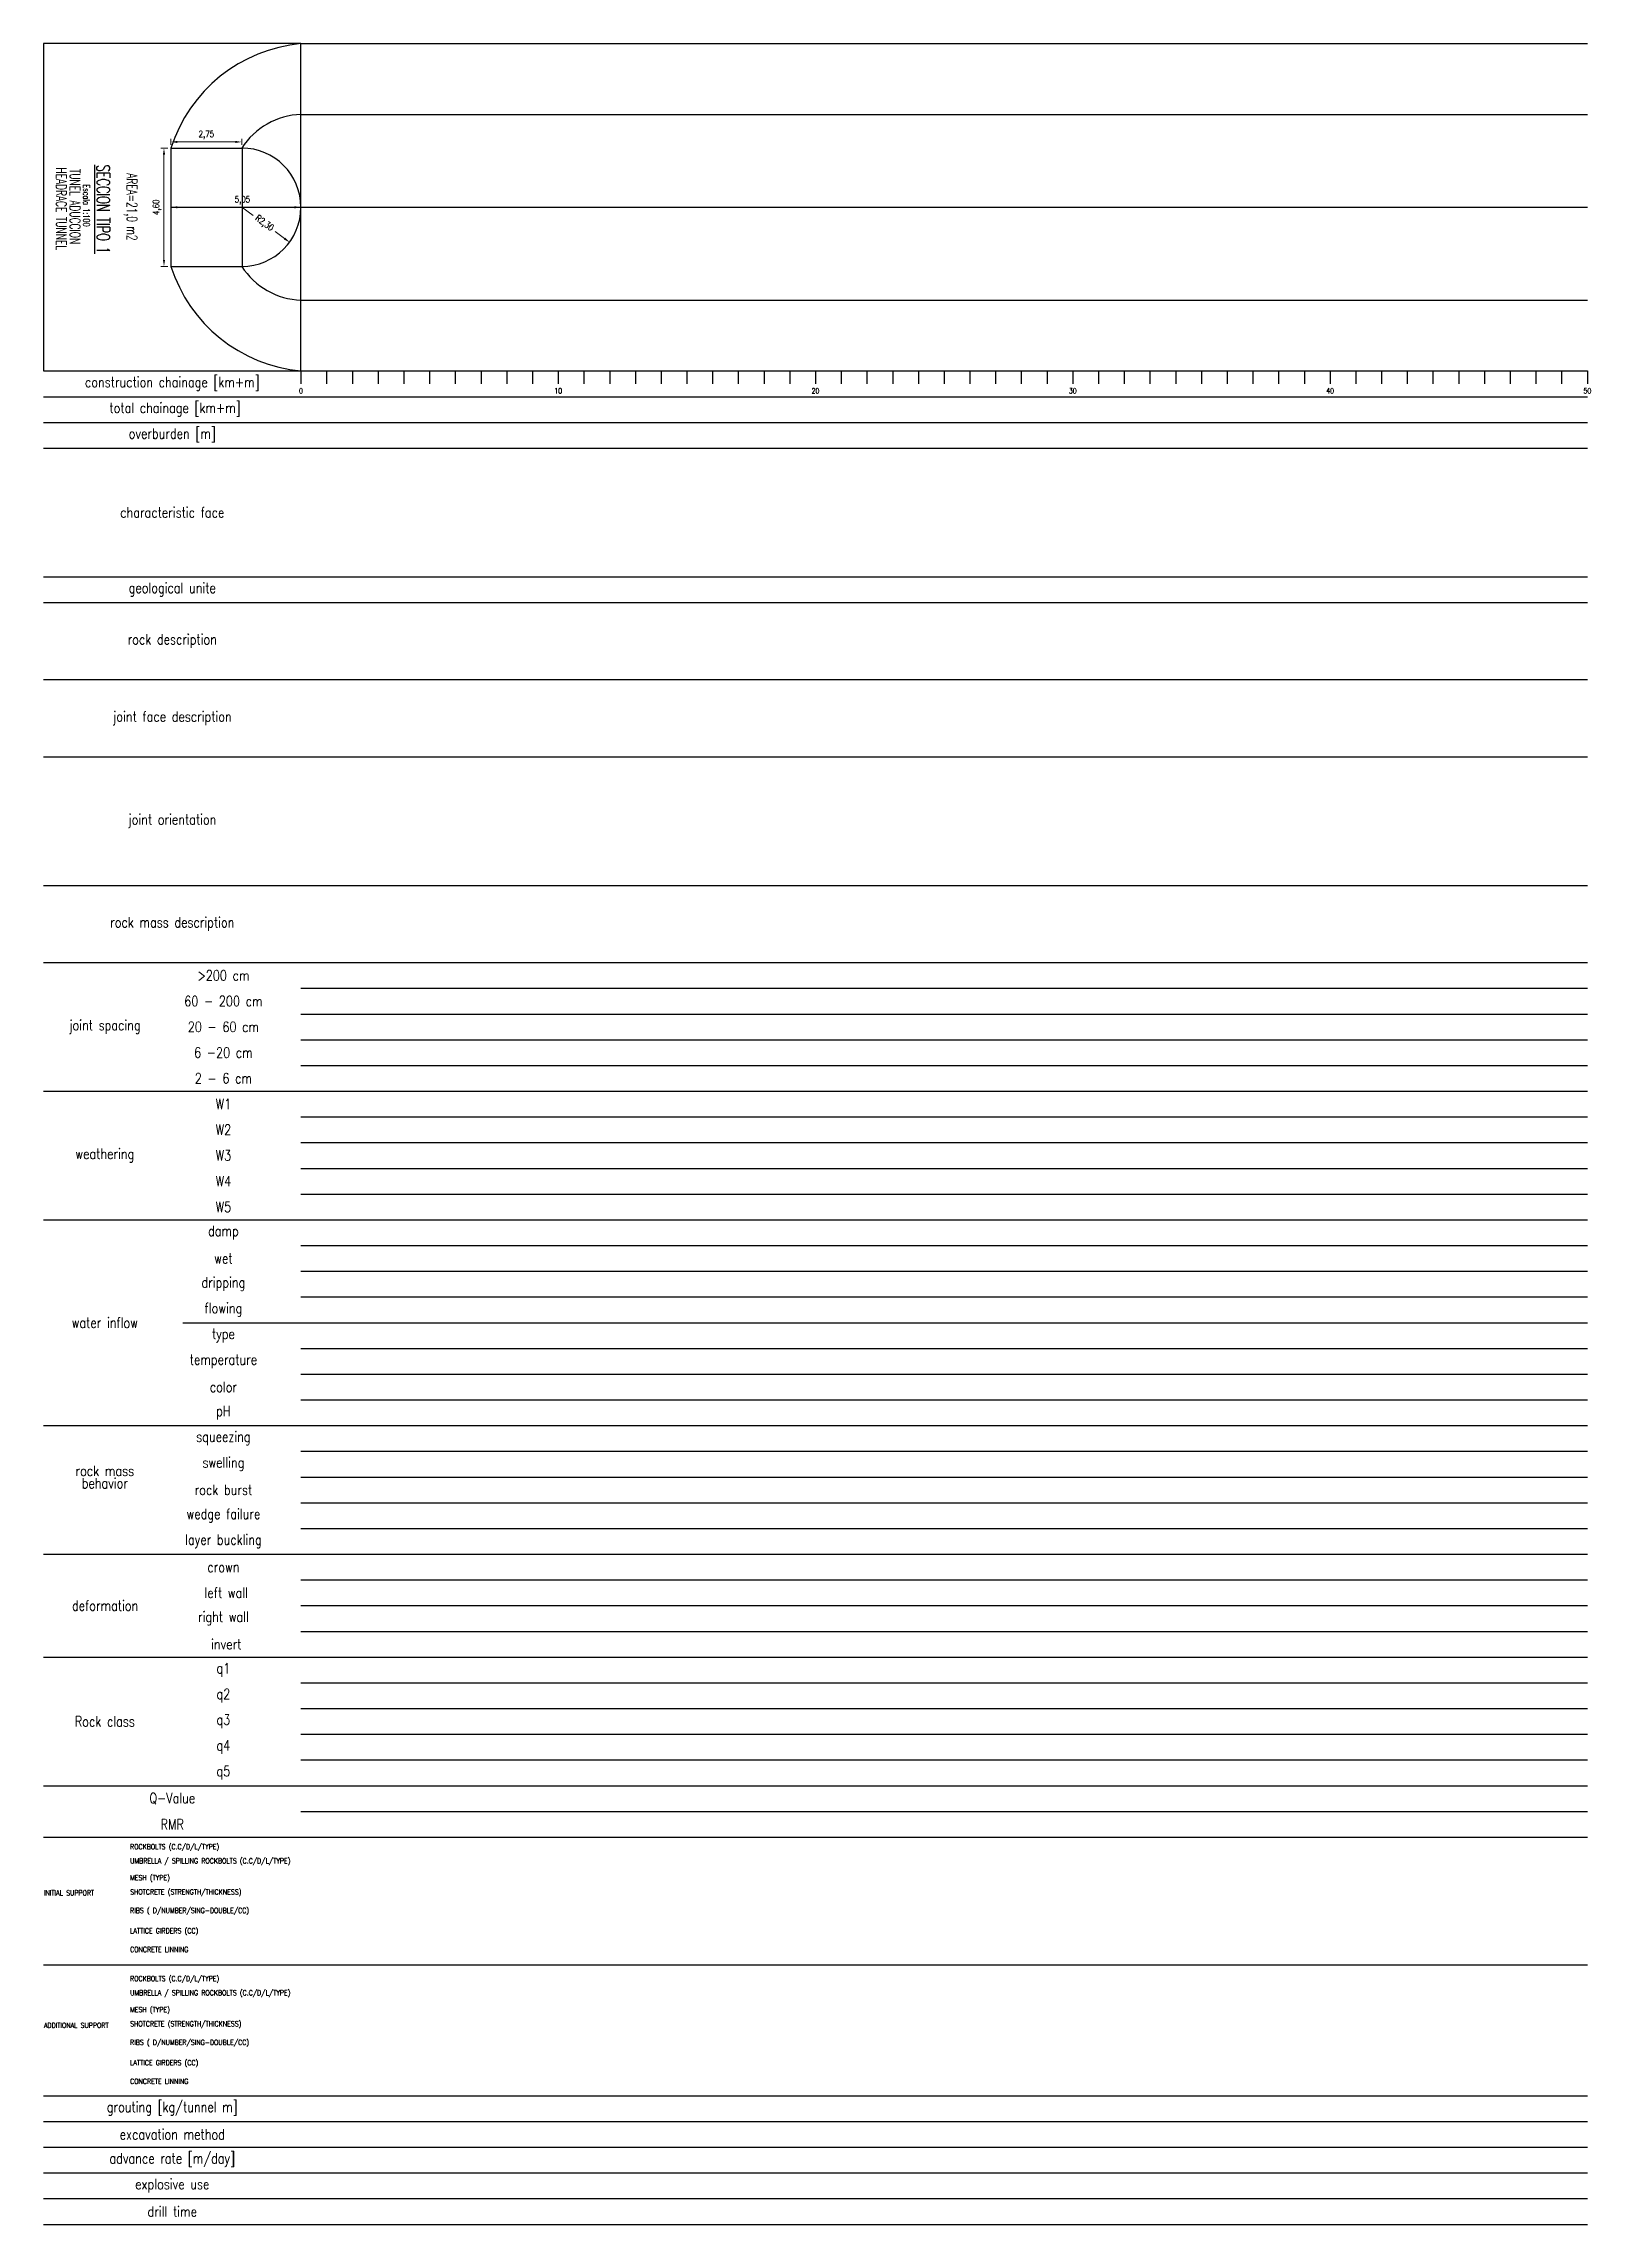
# Model space of a CAD drawing. Header units: millimetres. Extents: x -10 to 50.1, y -78.4 to 6.4.
import ezdxf
from ezdxf.enums import TextEntityAlignment as Align

# ---------------------------------------------------------------- set-up
doc = ezdxf.new("R2010")
doc.units = ezdxf.units.MM
doc.layers.get('Defpoints').update_dxf_attribs({"lineweight": 0})
doc.styles.add('CADE100 (2.5x2.0)', font='ROMANS.shx', dxfattribs={"width": 0.8, "height": 0.25})
doc.styles.add('CADE100 (4.0x3.2)', font='ROMANS.shx', dxfattribs={"width": 0.8, "height": 0.4})
doc.styles.add('CADE100 (5.0x4.0)', font='ROMANS.shx', dxfattribs={"width": 0.8, "height": 0.5})
doc.styles.add('Style-ROMANS', font='ROMANS.shx')
doc.dimstyles.new('Cade-100', dxfattribs={"dimtxt": 0.25, "dimasz": 0.25, "dimexe": 0.125, "dimexo": 0.125, "dimgap": 0.125, "dimtad": 1, "dimzin": 11, "dimdsep": 46, "dimtxsty": 'Style-ROMANS', "dimcen": 0.09, "dimclrd": 9, "dimclre": 9, "dimclrt": 2, "dimadec": 0, "dimazin": 3, "dimtfac": 1, "dimtmove": 0, "dimatfit": 3, "dimfxl": 1, "dimfrac": 2, "dimtzin": 11, "dimlwd": 0, "dimlwe": 0, "dimarcsym": 0})

# ---------------------------------------------------------------- blocks, each defined once
blk = doc.blocks.new('*D1')
at = {"color": 9, "lineweight": 0, "transparency": 16777216}
for p, q in [((-5.05, 2.425), (-5.05, 2.665)), ((-2.3, 2.425), (-2.3, 2.665)), ((-4.8, 2.54), (-2.55, 2.54))]:
    blk.add_line(p, q, dxfattribs=at)
at = {"color": 9, "transparency": 16777216}
for points in [[(-4.8, 2.582), (-4.8, 2.498), (-5.05, 2.54)], [(-2.55, 2.582), (-2.55, 2.498), (-2.3, 2.54)]]:
    blk.add_solid(points, dxfattribs=at)
at = {"layer": 'Defpoints', "color": 0, "transparency": 16777216}
for p in [(-5.05, 2.3), (-2.3, 2.54), (-2.3, 2.3)]:
    blk.add_point(p, dxfattribs=at)
at = {"color": 2, "transparency": 16777216, "insert": (-3.675, 2.814), "char_height": 0.25, "attachment_point": 5, "style": 'Style-ROMANS'}
blk.add_mtext('\\W0.800000x;2,75', dxfattribs=at)
blk = doc.blocks.new('*D2')
at = {"color": 9, "lineweight": 0, "transparency": 16777216}
for p, q in [((-5.175, 2.3), (-5.447, 2.3)), ((-5.322, 2.05), (-5.322, -2.05)), ((-5.175, -2.3), (-5.447, -2.3))]:
    blk.add_line(p, q, dxfattribs=at)
at = {"color": 9, "transparency": 16777216}
for points in [[(-5.363, 2.05), (-5.28, 2.05), (-5.322, 2.3)], [(-5.363, -2.05), (-5.28, -2.05), (-5.322, -2.3)]]:
    blk.add_solid(points, dxfattribs=at)
at = {"layer": 'Defpoints', "color": 0, "transparency": 16777216}
for p in [(-5.05, 2.3), (-5.322, -2.3), (-5.05, -2.3)]:
    blk.add_point(p, dxfattribs=at)
at = {"color": 2, "transparency": 16777216, "insert": (-5.595, 0), "char_height": 0.25, "attachment_point": 5, "rotation": 90, "style": 'Style-ROMANS'}
blk.add_mtext('\\W0.800000x;4,60', dxfattribs=at)
blk = doc.blocks.new('*D3')
at = {"color": 9, "lineweight": 0, "transparency": 16777216}
for p, q in [((-5.05, -1.574), (-5.05, 0.125)), ((-0.25, 0), (-4.8, 0))]:
    blk.add_line(p, q, dxfattribs=at)
at = {"color": 9, "transparency": 16777216}
for points in [[(-4.8, 0.042), (-4.8, -0.042), (-5.05, 0)], [(-0.25, 0.042), (-0.25, -0.042), (0, 0)]]:
    blk.add_solid(points, dxfattribs=at)
at = {"layer": 'Defpoints', "color": 0, "transparency": 16777216}
for p in [(-5.05, 0), (0, 0), (-5.05, -1.699)]:
    blk.add_point(p, dxfattribs=at)
at = {"color": 2, "transparency": 16777216, "insert": (-2.272, 0.274), "char_height": 0.25, "attachment_point": 5, "style": 'Style-ROMANS'}
blk.add_mtext('\\W0.800000x;5,05', dxfattribs=at)
blk = doc.blocks.new('*D4')
at = {"color": 9, "lineweight": 0, "transparency": 16777216}
for p, q in [((-2.29, 0), (-1.852, -0.322)), ((-0.637, -1.213), (-1.005, -0.943))]:
    blk.add_line(p, q, dxfattribs=at)
at = {"color": 9, "transparency": 16777216}
blk.add_solid([(-0.613, -1.18), (-0.662, -1.247), (-0.436, -1.361)], dxfattribs=at)
at = {"layer": 'Defpoints', "color": 0, "transparency": 16777216}
for p in [(-2.29, 0), (-0.436, -1.361)]:
    blk.add_point(p, dxfattribs=at)
at = {"color": 2, "transparency": 16777216, "insert": (-1.428, -0.633), "char_height": 0.25, "attachment_point": 5, "rotation": 323.71847, "style": 'Style-ROMANS'}
blk.add_mtext('\\W0.800000x;R2,30', dxfattribs=at)

msp = doc.modelspace()

# ---------------------------------------------------------------- linework, layer by layer
at = {"color": 7}
for p, q in [((0, 3.613), (0, 6.363)), ((0, 6.363), (50, 6.363)), ((0, 0), (0, 3.613)), ((0, 3.613), (50, 3.613)), ((-5.05, 2.3), (-2.3, 2.3)), ((-2.272, -2.3), (-2.272, 2.3)), ((-5.05, 0), (0, 0)), ((0, -3.613), (0, 0)), ((0, 0), (50, 0)), ((-5.05, -2.3), (-2.3, -2.3)), ((0, -6.363), (0, -3.613)), ((0, -3.613), (50, -3.613)), ((0, -6.363), (0, -6.363)), ((0, -6.363), (50, -6.363)), ((0, -6.363), (0, -6.863)), ((1, -6.363), (1, -6.863)), ((2, -6.363), (2, -6.863)), ((3, -6.363), (3, -6.863)), ((4, -6.363), (4, -6.863)), ((5, -6.363), (5, -6.863)), ((6, -6.363), (6, -6.863)), ((7, -6.363), (7, -6.863)), ((8, -6.363), (8, -6.863)), ((9, -6.363), (9, -6.863)), ((10, -6.363), (10, -6.863)), ((11, -6.363), (11, -6.863)), ((12, -6.363), (12, -6.863)), ((13, -6.363), (13, -6.863)), ((14, -6.363), (14, -6.863)), ((15, -6.363), (15, -6.863)), ((16, -6.363), (16, -6.863)), ((17, -6.363), (17, -6.863)), ((18, -6.363), (18, -6.863)), ((19, -6.363), (19, -6.863)), ((20, -6.363), (20, -6.863)), ((21, -6.363), (21, -6.863)), ((22, -6.363), (22, -6.863)), ((23, -6.363), (23, -6.863)), ((24, -6.363), (24, -6.863)), ((25, -6.363), (25, -6.863)), ((26, -6.363), (26, -6.863)), ((27, -6.363), (27, -6.863)), ((28, -6.363), (28, -6.863)), ((29, -6.363), (29, -6.863)), ((30, -6.363), (30, -6.863)), ((31, -6.363), (31, -6.863)), ((32, -6.363), (32, -6.863)), ((33, -6.363), (33, -6.863)), ((34, -6.363), (34, -6.863)), ((35, -6.363), (35, -6.863)), ((36, -6.363), (36, -6.863)), ((37, -6.363), (37, -6.863)), ((38, -6.363), (38, -6.863)), ((39, -6.363), (39, -6.863)), ((40, -6.363), (40, -6.863)), ((41, -6.363), (41, -6.863)), ((42, -6.363), (42, -6.863)), ((43, -6.363), (43, -6.863)), ((44, -6.363), (44, -6.863)), ((45, -6.363), (45, -6.863)), ((46, -6.363), (46, -6.863)), ((47, -6.363), (47, -6.863)), ((48, -6.363), (48, -6.863)), ((49, -6.363), (49, -6.863)), ((50, -6.363), (50, -6.863)), ((-10, -7.363), (50, -7.363)), ((-10, -8.363), (50, -8.363)), ((-10, -9.363), (50, -9.363)), ((-10, -14.363), (50, -14.363)), ((-10, -15.363), (50, -15.363)), ((0, -15.363), (50, -15.363)), ((-10, -18.363), (50, -18.363)), ((-10, -21.363), (50, -21.363)), ((-10, -26.363), (50, -26.363)), ((-10, -29.363), (50, -29.363)), ((0, -30.363), (50, -30.363)), ((0, -31.363), (50, -31.363)), ((0, -32.363), (50, -32.363)), ((0, -33.363), (50, -33.363)), ((-10, -34.363), (50, -34.363)), ((0, -35.363), (50, -35.363)), ((0, -36.363), (50, -36.363)), ((0, -37.363), (50, -37.363)), ((0, -38.363), (50, -38.363)), ((-10, -39.363), (50, -39.363)), ((0, -40.363), (50, -40.363)), ((0, -41.363), (50, -41.363)), ((0, -42.363), (50, -42.363)), ((-4.59, -43.363), (50, -43.363)), ((0, -44.363), (50, -44.363)), ((0, -45.363), (50, -45.363)), ((0, -46.363), (50, -46.363)), ((-10, -47.363), (50, -47.363)), ((0, -48.363), (50, -48.363)), ((0, -49.363), (50, -49.363)), ((0, -50.363), (50, -50.363)), ((0, -51.363), (50, -51.363)), ((-10, -52.363), (50, -52.363)), ((0, -53.363), (50, -53.363)), ((0, -54.363), (50, -54.363)), ((0, -55.363), (50, -55.363)), ((-10, -56.363), (50, -56.363)), ((0, -57.363), (50, -57.363)), ((0, -58.363), (50, -58.363)), ((0, -59.363), (50, -59.363)), ((0, -60.363), (50, -60.363)), ((-10, -61.363), (50, -61.363)), ((0, -61.363), (50, -61.363)), ((0, -62.363), (50, -62.363)), ((0, -62.363), (50, -62.363)), ((-10, -63.363), (50, -63.363)), ((0, -63.363), (50, -63.363)), ((0, -63.363), (50, -63.363)), ((0, -63.363), (50, -63.363)), ((-10, -68.322), (50, -68.322)), ((-10, -73.418), (50, -73.418)), ((-10, -74.418), (50, -74.418)), ((-10, -75.418), (50, -75.418)), ((-10, -76.418), (50, -76.418)), ((-10, -77.418), (50, -77.418)), ((-10, -78.418), (50, -78.418))]:
    msp.add_line(p, q, dxfattribs=at)
msp.add_lwpolyline([(0, 6.363), (-10, 6.363), (-10, -6.363), (0, -6.363)], close=True, dxfattribs=at)
at = {"color": 7, "flags": 128}
msp.add_lwpolyline([(-5.05, 2.3), (-5.05, -2.3)], dxfattribs=at)
at = {"color": 7}
for centre, radius, start, end in [((0.542, 0.519), 5.869, 95.30151, 162.33651), ((0.117, 0.737), 2.878, 92.32626, 147.1152), ((-2.3, 0), 2.3, 270, 90), ((0.542, -0.519), 5.869, 197.66349, 264.69849), ((0.117, -0.737), 2.878, 212.8848, 267.67374)]:
    msp.add_arc(centre, radius, start, end, dxfattribs=at)

# ---------------------------------------------------------------- texts
at = {"color": 7, "linetype": 'Continuous', "lineweight": 0, "style": 'Style-ROMANS', "width": 0.8}
for s, p in [('ROCKBOLTS (C.C/D/L/TYPE)', (-6.639, -63.635)), ('UMBRELLA / SPILLING ROCKBOLTS (C.C/D/L/TYPE)', (-6.639, -64.186)), ('MESH (TYPE)', (-6.639, -64.841)), ('INITIAL SUPPORT', (-9.987, -65.429)), ('SHOTCRETE (STRENGTH/THICKNESS)', (-6.639, -65.393)), ('RIBS ( D/NUMBER/SING-DOUBLE/CC)', (-6.639, -66.114)), ('LATTICE GIRDERS (CC)', (-6.639, -66.905)), ('CONCRETE LINNING', (-6.639, -67.629)), ('ROCKBOLTS (C.C/D/L/TYPE)', (-6.639, -68.763)), ('UMBRELLA / SPILLING ROCKBOLTS (C.C/D/L/TYPE)', (-6.639, -69.314)), ('MESH (TYPE)', (-6.639, -69.969)), ('ADDITIONAL SUPPORT', (-9.989, -70.58)), ('SHOTCRETE (STRENGTH/THICKNESS)', (-6.639, -70.521)), ('RIBS ( D/NUMBER/SING-DOUBLE/CC)', (-6.639, -71.242)), ('LATTICE GIRDERS (CC)', (-6.639, -72.033)), ('CONCRETE LINNING', (-6.639, -72.757))]:
    msp.add_text(s, height=0.2, dxfattribs=at).set_placement(p, align=Align.TOP_LEFT)
at = {"color": 7, "attachment_point": 5, "rotation": 270, "line_spacing_factor": 0.722892}
for s, insert, char_height, style in [('\\W0.800000x;HEADRACE TUNNEL', (-9.312, -0.057), 0.4, 'CADE100 (4.0x3.2)'), ('\\W0.800000x;TUNEL ADUCCION', (-8.779, 0.032), 0.4, 'CADE100 (4.0x3.2)'), ('\\W0.800000x;\\L SECCION TIPO 1 ', (-7.676, 0.032), 0.5, 'CADE100 (5.0x4.0)'), ('\\W0.800000x;AREA=21,0 m2', (-6.623, 0.015), 0.4, 'CADE100 (4.0x3.2)'), ('\\W0.800000x;Escala 1:100', (-8.334, 0.068), 0.25, 'CADE100 (2.5x2.0)')]:
    msp.add_mtext(s, dxfattribs=dict(at, insert=insert, char_height=char_height, style=style))
at = {"color": 7, "attachment_point": 5, "line_spacing_factor": 0.722892, "style": 'CADE100 (4.0x3.2)'}
for s, width, heights, insert, char_height in [('construction chainage [km+m]', 10, [0], (-5, -6.863), 0.4), (' total chainage [km+m]', 10, [0], (-5, -7.863), 0.4), ('0', 1.00862, [0.373], (0, -7.133), 0.2), ('10', 1.00862, [0.373], (10, -7.133), 0.2), ('20', 1.00862, [0.373], (20, -7.133), 0.2), ('30', 1.00862, [0.373], (30, -7.133), 0.2), ('40', 1.00862, [0.373], (40, -7.133), 0.2), ('50', 1.00862, [0.373], (50, -7.133), 0.2), ('overburden [m]', 10, [0], (-5, -8.863), 0.4), ('characteristic face', 10, [0], (-5, -11.863), 0.4), ('geological unite', 10, [0], (-5, -14.863), 0.4), ('rock description', 10, [0], (-5, -16.863), 0.4), ('joint face description', 10, [0], (-5, -19.863), 0.4), ('joint orientation', 10, [0], (-5, -23.863), 0.4), ('rock mass description', 10, [0], (-5, -27.863), 0.4), ('>200 cm', 10, [0], (-3.012, -29.862), 0.4), ('60 - 200 cm', 10, [0], (-3.012, -30.862), 0.4), ('joint spacing', 10, [0], (-7.621, -31.863), 0.4), ('20 - 60 cm', 10, [0], (-3.012, -31.862), 0.4), ('6 -20 cm', 10, [0], (-3.012, -32.862), 0.4), ('2 - 6 cm', 10, [0], (-3.012, -33.862), 0.4), ('W1', 10, [0], (-3.012, -34.862), 0.4), ('W2', 10, [0], (-3.012, -35.862), 0.4), ('weathering', 10, [0], (-7.621, -36.863), 0.4), ('W3', 10, [0], (-3.012, -36.862), 0.4), ('W4', 10, [0], (-3.012, -37.862), 0.4), ('W5', 10, [0], (-3.012, -38.862), 0.4), ('damp', 10, [0], (-3.012, -39.862), 0.4), ('wet', 10, [0], (-3.012, -40.862), 0.4), ('dripping', 10, [0], (-3.012, -41.862), 0.4), ('water inflow', 10, [0], (-7.621, -43.363), 0.4), ('flowing', 10, [0], (-3.012, -42.862), 0.4), ('type', 10, [0], (-3.012, -43.862), 0.4), ('temperature', 10, [0], (-3.012, -44.862), 0.4), ('color', 10, [0], (-3.012, -45.862), 0.4), ('pH', 10, [0], (-3.012, -46.862), 0.4), ('squeezing ', 10, [0], (-3.012, -47.862), 0.4), ('rock mass\\Pbehavior ', 10, [0], (-7.621, -49.363), 0.4), ('swelling', 10, [0], (-3.012, -48.862), 0.4), ('rock burst', 10, [0], (-3.012, -49.862), 0.4), ('wedge failure', 10, [0], (-3.012, -50.862), 0.4), ('layer buckling', 10, [0], (-3.012, -51.862), 0.4), ('crown', 10, [0], (-3.012, -52.862), 0.4), ('deformation ', 10, [0], (-7.61, -54.363), 0.4), (' left wall', 10, [0], (-3.012, -53.862), 0.4), ('right wall', 10, [0], (-3.012, -54.862), 0.4), (' invert', 10, [0], (-3.012, -55.862), 0.4), ('q1', 10, [0], (-3.012, -56.862), 0.4), ('q2', 10, [0], (-3.012, -57.862), 0.4), ('Rock class', 10, [0], (-7.621, -58.863), 0.4), ('q3', 10, [0], (-3.012, -58.862), 0.4), ('q4', 10, [0], (-3.012, -59.862), 0.4), ('q5', 10, [0], (-3.012, -60.862), 0.4), ('Q-Value', 10, [0], (-5, -61.863), 0.4), ('RMR', 10, [0], (-5, -62.863), 0.4), ('grouting [kg/tunnel m]', 10, [0], (-5, -73.918), 0.4), ('excavation method', 10, [0], (-5, -74.918), 0.4), ('advance rate [m/day]', 10, [0], (-5, -75.918), 0.4), ('explosive use', 10, [0], (-5, -76.918), 0.4), ('drill time', 10, [0], (-5, -77.918), 0.4)]:
    msp.add_mtext_dynamic_manual_height_columns(s, width=width, gutter_width=12.5, heights=heights, dxfattribs=dict(at, insert=insert, char_height=char_height))

# ---------------------------------------------------------------- dimensions: what is measured, and where the dimension line sits
at = {"color": 7}
dim = msp.add_linear_dim(base=(-2.3, 2.54), p1=(-5.05, 2.3), p2=(-2.3, 2.3), text='\\W0.800000x;<>', dimstyle='Cade-100', override={"dimzin": 3, "dimdsep": 44, "dimtzin": 3}, dxfattribs=at)
dim.commit()
dim.dimension.update_dxf_attribs({"geometry": '*D1', "text_midpoint": (-3.675, 2.54), "dimtype": 160})
for base, p1, p2, angle, picture, middle in [((-5.322, -2.3), (-5.05, 2.3), (-5.05, -2.3), 270, '*D2', (-5.322, 0)), ((-5.05, 0), (0, 0), (-5.05, -1.699), 180, '*D3', (-2.272, 0))]:
    dim = msp.add_linear_dim(base=base, p1=p1, p2=p2, angle=angle, text='\\W0.800000x;<>', dimstyle='Cade-100', override={"dimzin": 3, "dimdsep": 44, "dimtzin": 3}, dxfattribs=at)
    dim.commit()
    dim.dimension.update_dxf_attribs({"geometry": picture, "text_midpoint": middle, "dimtype": 160})
dim = msp.add_radius_dim(center=(-2.29, 0), mpoint=(-0.436, -1.361), text='\\W0.800000x;<>', dimstyle='Cade-100', override={"dimzin": 3, "dimdsep": 44, "dimtmove": 2, "dimtzin": 3}, dxfattribs=at)
dim.commit()
dim.dimension.update_dxf_attribs({"geometry": '*D4', "text_midpoint": (-1.428, -0.633), "dimtype": 164})

doc.saveas('drawing.dxf')
